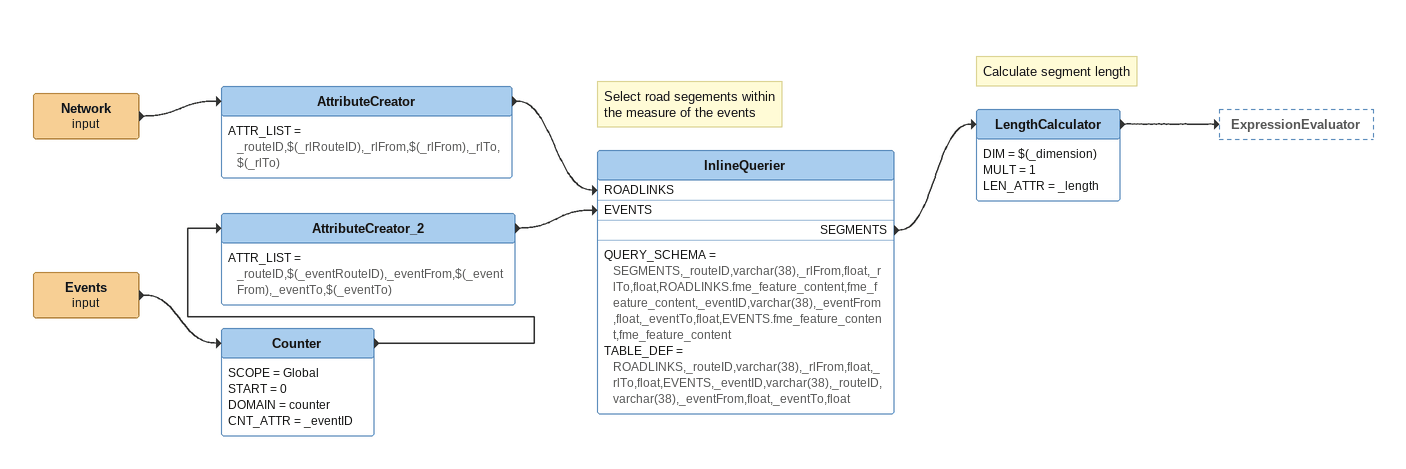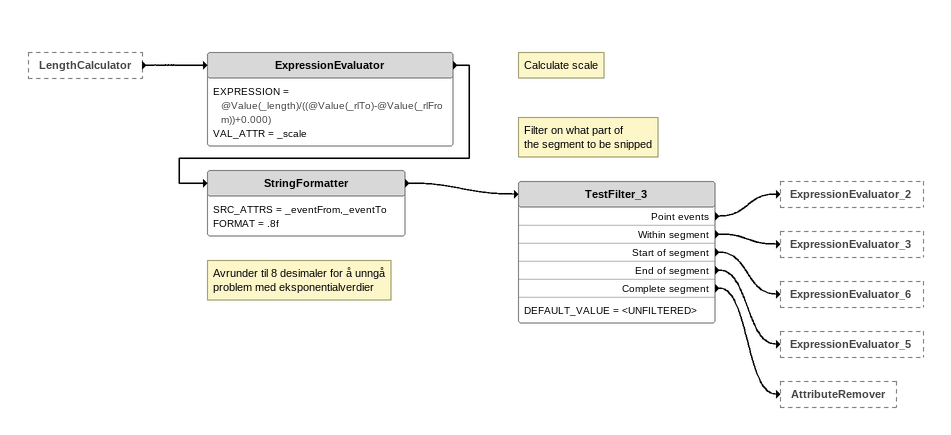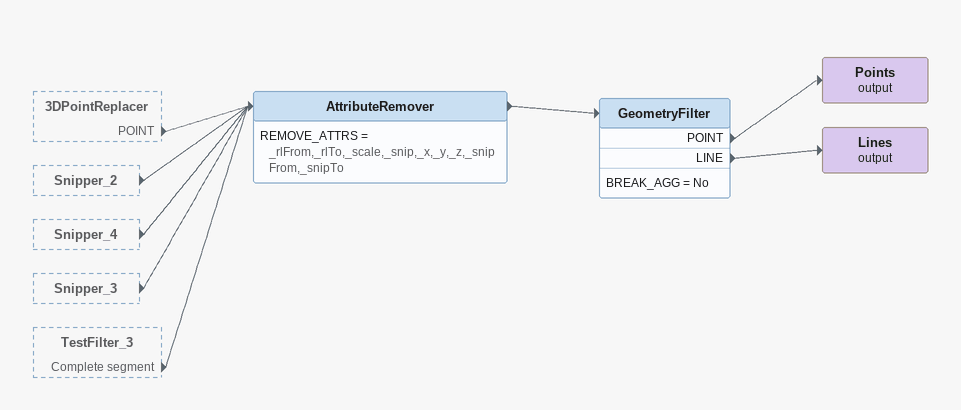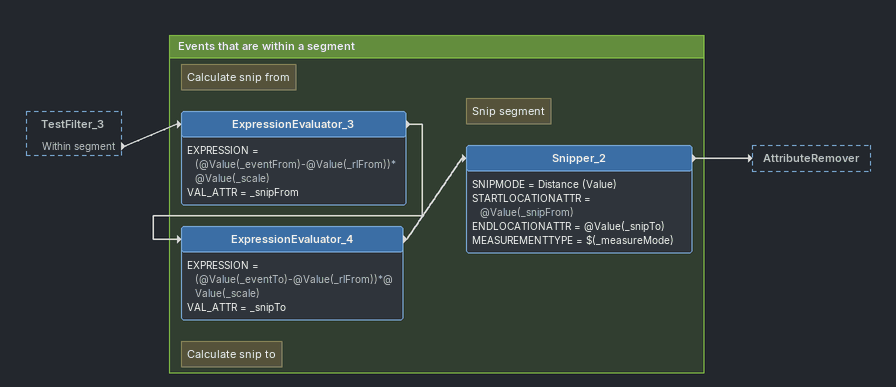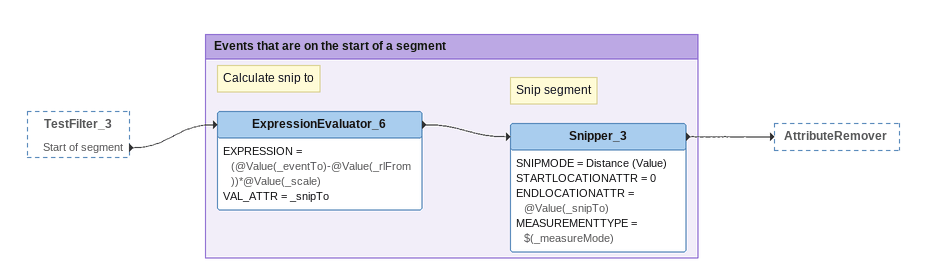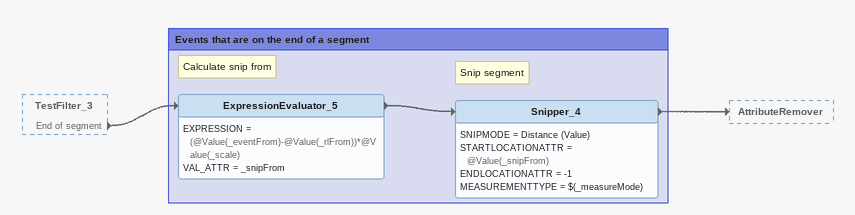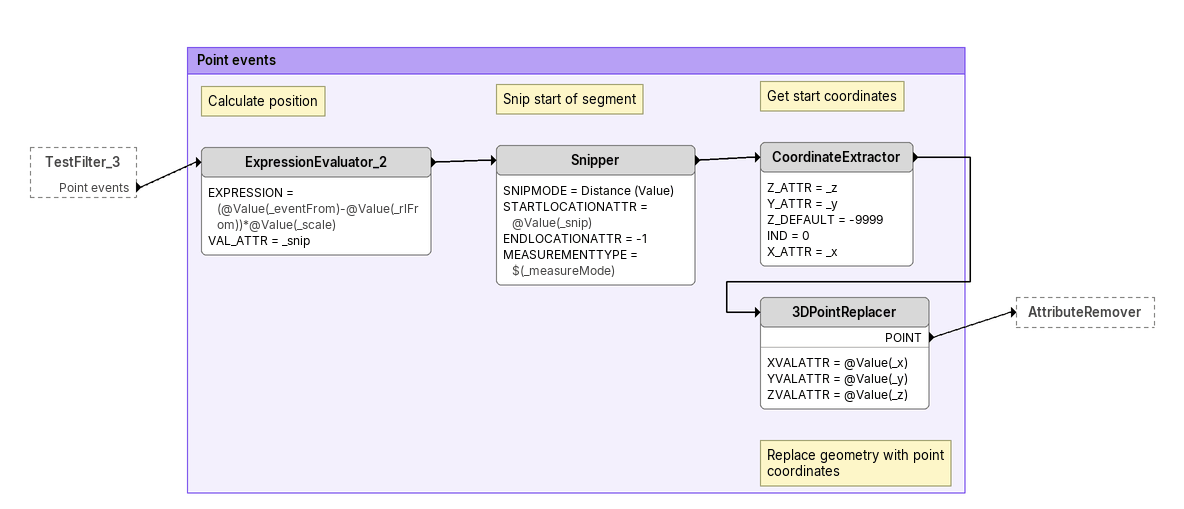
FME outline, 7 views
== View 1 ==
Network (input)
    -> AttributeCreator
AttributeCreator
    ATTR_LIST = _routeID,$(_rlRouteID),_rlFrom,$(_rlFrom),_rlTo,$(_rlTo)
    -> InlineQuerier [ROADLINKS]
Events (input)
    -> Counter
Counter
    SCOPE = Global
    START = 0
    DOMAIN = counter
    CNT_ATTR = _eventID
    -> AttributeCreator_2
AttributeCreator_2
    ATTR_LIST = _routeID,$(_eventRouteID),_eventFrom,$(_eventFrom),_eventTo,$(_eventTo)
    -> InlineQuerier [EVENTS]
Note: Select road segements within / the measure of the events
InlineQuerier
    QUERY_SCHEMA = SEGMENTS,_routeID,varchar(38),_rlFrom,float,_rlTo,float,ROADLINKS.fme_feature_content,fme_feature_content,_eventID,varchar(38),_eventFrom,float,_eventTo,float,EVENTS.fme_feature_content,fme_feature_content
    TABLE_DEF = ROADLINKS,_routeID,varchar(38),_rlFrom,float,_rlTo,float,EVENTS,_eventID,varchar(38),_routeID,varchar(38),_eventFrom,float,_eventTo,float
    SEGMENTS -> LengthCalculator
Note: Calculate segment length
LengthCalculator
    DIM = $(_dimension)
    MULT = 1
    LEN_ATTR = _length
    -> ExpressionEvaluator

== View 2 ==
LengthCalculator [outside]
    -> ExpressionEvaluator
Note: Calculate scale
ExpressionEvaluator
    EXPRESSION = @Value(_length)/((@Value(_rlTo)-@Value(_rlFrom))+0.000)
    VAL_ATTR = _scale
    -> StringFormatter
Note: Avrunder til 8 desimaler for å unngå / problem med eksponentialverdier
StringFormatter
    SRC_ATTRS = _eventFrom,_eventTo
    FORMAT = .8f
    -> TestFilter_3
Note: Filter on what part of / the segment to be snipped
TestFilter_3
    DEFAULT_VALUE = <UNFILTERED>
    Point events -> ExpressionEvaluator_2
    Within segment -> ExpressionEvaluator_3
    Start of segment -> ExpressionEvaluator_6
    End of segment -> ExpressionEvaluator_5
    Complete segment -> AttributeRemover

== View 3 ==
3DPointReplacer [outside]
    POINT -> AttributeRemover
Snipper_2 [outside]
    -> AttributeRemover
Snipper_4 [outside]
    -> AttributeRemover
Snipper_3 [outside]
    -> AttributeRemover
TestFilter_3 [outside]
    Complete segment -> AttributeRemover
AttributeRemover
    REMOVE_ATTRS = _rlFrom,_rlTo,_scale,_snip,_x,_y,_z,_snipFrom,_snipTo
    -> GeometryFilter
GeometryFilter
    BREAK_AGG = No
    POINT -> Points (output)
    LINE -> Lines (output)
Points (output)
Lines (output)

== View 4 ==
TestFilter_3 [outside]
    Within segment -> ExpressionEvaluator_3

Bookmark: Events that are within a segment
Note: Calculate snip from
ExpressionEvaluator_3
    EXPRESSION = (@Value(_eventFrom)-@Value(_rlFrom))*@Value(_scale)
    VAL_ATTR = _snipFrom
    -> ExpressionEvaluator_4
Note: Calculate snip to
ExpressionEvaluator_4
    EXPRESSION = (@Value(_eventTo)-@Value(_rlFrom))*@Value(_scale)
    VAL_ATTR = _snipTo
    -> Snipper_2
Note: Snip segment
Snipper_2
    SNIPMODE = Distance (Value)
    STARTLOCATIONATTR = @Value(_snipFrom)
    ENDLOCATIONATTR = @Value(_snipTo)
    MEASUREMENTTYPE = $(_measureMode)
    -> AttributeRemover

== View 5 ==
TestFilter_3 [outside]
    Start of segment -> ExpressionEvaluator_6

Bookmark: Events that are on the start of a segment
Note: Calculate snip to
ExpressionEvaluator_6
    EXPRESSION = (@Value(_eventTo)-@Value(_rlFrom))*@Value(_scale)
    VAL_ATTR = _snipTo
    -> Snipper_3
Note: Snip segment
Snipper_3
    SNIPMODE = Distance (Value)
    STARTLOCATIONATTR = 0
    ENDLOCATIONATTR = @Value(_snipTo)
    MEASUREMENTTYPE = $(_measureMode)
    -> AttributeRemover

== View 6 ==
TestFilter_3 [outside]
    End of segment -> ExpressionEvaluator_5

Bookmark: Events that are on the end of a segment
Note: Calculate snip from
ExpressionEvaluator_5
    EXPRESSION = (@Value(_eventFrom)-@Value(_rlFrom))*@Value(_scale)
    VAL_ATTR = _snipFrom
    -> Snipper_4
Note: Snip segment
Snipper_4
    SNIPMODE = Distance (Value)
    STARTLOCATIONATTR = @Value(_snipFrom)
    ENDLOCATIONATTR = -1
    MEASUREMENTTYPE = $(_measureMode)
    -> AttributeRemover

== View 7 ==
TestFilter_3 [outside]
    Point events -> ExpressionEvaluator_2

Bookmark: Point events
Note: Calculate position
ExpressionEvaluator_2
    EXPRESSION = (@Value(_eventFrom)-@Value(_rlFrom))*@Value(_scale)
    VAL_ATTR = _snip
    -> Snipper
Note: Snip start of segment
Snipper
    SNIPMODE = Distance (Value)
    STARTLOCATIONATTR = @Value(_snip)
    ENDLOCATIONATTR = -1
    MEASUREMENTTYPE = $(_measureMode)
    -> CoordinateExtractor
Note: Get start coordinates
CoordinateExtractor
    Z_ATTR = _z
    Y_ATTR = _y
    Z_DEFAULT = -9999
    IND = 0
    X_ATTR = _x
    -> 3DPointReplacer
Note: Replace geometry with point coordinates
3DPointReplacer
    XVALATTR = @Value(_x)
    YVALATTR = @Value(_y)
    ZVALATTR = @Value(_z)
    POINT -> AttributeRemover
